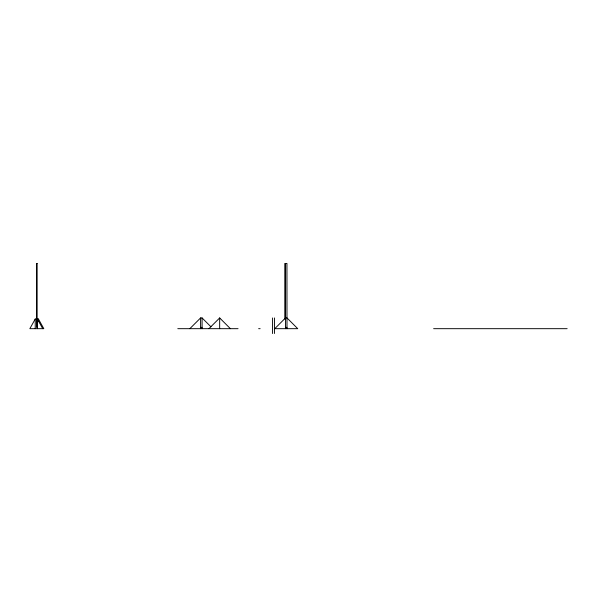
<?xml version="1.0" encoding="UTF-8"?>
<svg xmlns="http://www.w3.org/2000/svg" width="597" height="597" viewBox="0 0 597 597"><rect width="100%" height="100%" fill="white"/><g stroke="black" fill="none" stroke-linecap="round" stroke-linejoin="round"><path stroke-width="0.9" d="M35.223 319.014L29.85 328.678L43.812 328.678L38.439 319.014L35.223 319.014L35.223 328.678M189.839 328.678L200.585 317.94L202.084 317.94L210.928 326.783M208.928 328.678L219.666 317.94L230.405 328.678M285.5 317.94L274.762 328.678L297.739 328.678L287 317.94L285.5 317.94L285.5 328.678M200.585 327.395L202.084 327.395M285.5 327.395L287 327.395M177.787 328.678L238.061 328.678M258.635 328.678L260.135 328.678M433.623 328.678L567.15 328.678M42.738 328.678L37.365 319.014L37.365 328.678M287 328.678L286.948 263.464L284.799 263.464L284.799 318.977M285.553 263.464L285.553 318.052M274.516 317.94L274.516 333.507M272.568 317.94L272.568 333.536M219.666 317.94L219.666 328.678M202.084 317.94L202.084 328.678M200.585 317.94L200.585 328.678M38.439 319.014L38.439 321.649M37.111 263.464L36.574 263.464L36.574 327.305L37.111 327.305L37.111 263.464"/></g></svg>
